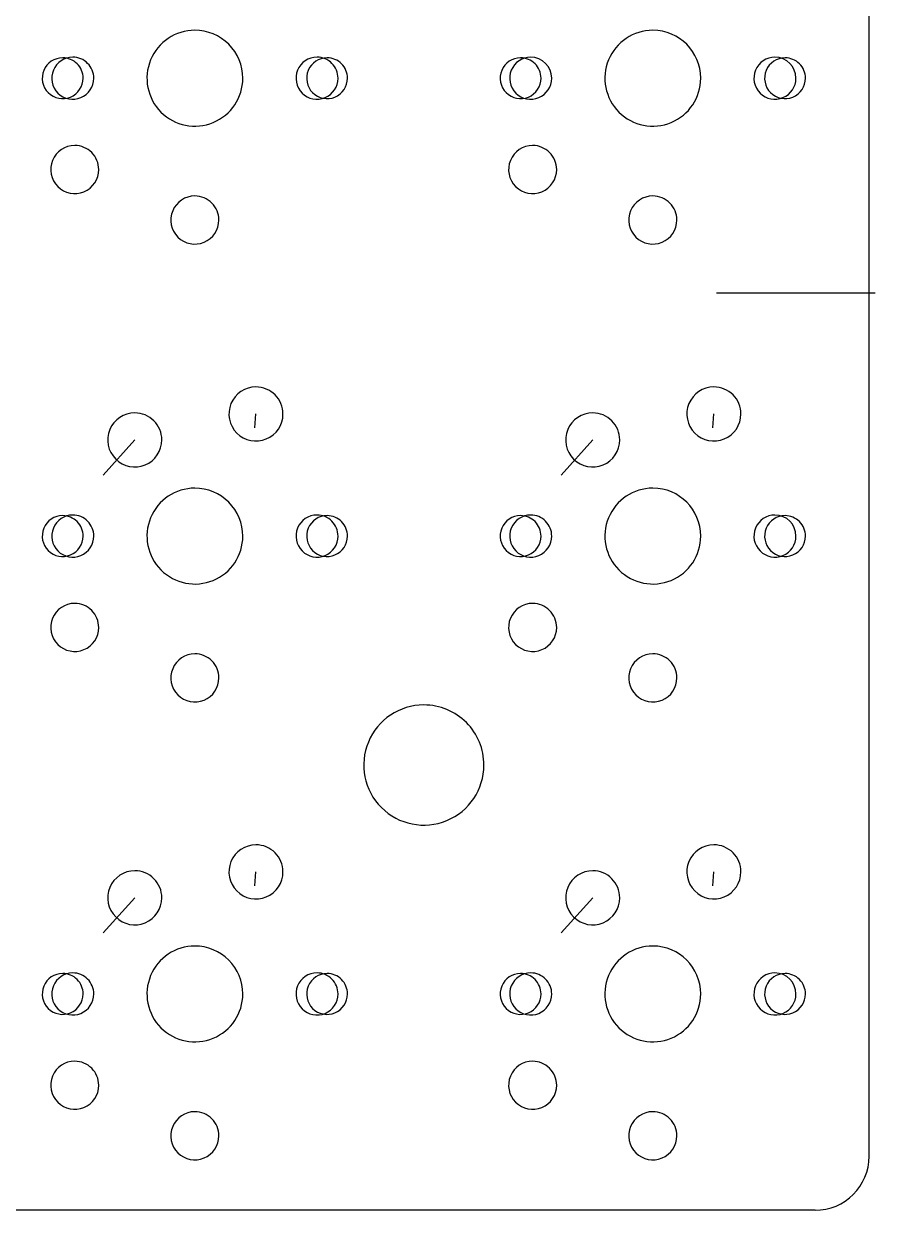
# Model space of a CAD drawing. Extents: x 2 to 288, y -137 to -43.
# Drawn here: x 252.28 to 287.71, y -136.91 to -87.54 of the extents above; entities that cross this region are included whole.
import ezdxf

# ---------------------------------------------------------------- set-up
doc = ezdxf.new("R2010")
doc.units = 0
doc.layers.get('0').update_dxf_attribs({"linetype": 'CONTINUOUS'})

msp = doc.modelspace()

# ---------------------------------------------------------------- linework, layer by layer
at = {"color": 7}
for points in [[(287.452731, -134.658479), (287.452731, -44.958598)], [(281.106109, -98.738308), (287.7061, -98.738308)], [(261.902989, -104.358621), (261.942531, -103.77859)], [(280.952979, -104.358621), (280.992521, -103.77859)], [(255.592997, -106.318619), (256.902985, -104.858613)], [(274.642988, -106.318619), (275.952976, -104.858613)], [(261.902989, -123.408612), (261.942531, -122.828581)], [(280.952979, -123.408612), (280.992521, -122.828581)], [(255.592997, -125.368609), (256.902985, -123.908603)], [(274.642988, -125.368609), (275.952976, -123.908603)], [(285.202734, -136.908476), (239.7134, -136.908476)]]:
    msp.add_lwpolyline(points, dxfattribs=at)
for points in [[(259.402992, -87.814727)], [(259.402992, -87.814727)], [(278.452983, -87.814727)], [(278.452983, -87.814727)], [(253.902999, -88.958626), (253.902999, -88.958626)], [(254.322999, -88.933626)], [(254.322999, -88.933626)], [(264.482985, -88.933626), (264.482985, -88.933626)], [(264.902985, -88.958626)], [(264.902985, -88.958626)], [(272.95299, -88.958626), (272.95299, -88.958626)], [(273.372989, -88.933626)], [(273.372989, -88.933626)], [(283.532976, -88.933626)], [(283.532976, -88.933626)], [(283.952975, -88.958626)], [(283.952975, -88.958626)], [(254.402999, -92.608621)], [(273.452989, -92.608621)], [(259.402992, -94.708618)], [(278.452983, -94.708618)], [(261.942989, -102.653623)], [(280.992979, -102.653623)], [(256.902995, -103.733622)], [(275.952986, -103.733622)], [(259.402992, -106.864718), (259.402992, -106.864718)], [(278.452983, -106.864718)], [(278.452983, -106.864718)], [(253.902999, -108.008616)], [(253.902999, -108.008616)], [(254.322999, -107.983616)], [(254.322999, -107.983616)], [(264.482985, -107.983616)], [(264.482985, -107.983616)], [(264.902985, -108.008616)], [(264.902985, -108.008616)], [(272.95299, -108.008616)], [(272.95299, -108.008616)], [(273.372989, -107.983616)], [(273.372989, -107.983616)], [(283.532976, -107.983616)], [(283.532976, -107.983616)], [(283.952975, -108.008616)], [(283.952975, -108.008616)], [(254.402999, -111.658611)], [(273.452989, -111.658611)], [(259.402992, -113.758609)], [(278.452983, -113.758609)], [(268.927987, -115.883614)], [(261.942989, -121.703614)], [(280.992979, -121.703614)], [(256.902995, -122.783613)], [(275.952986, -122.783613)], [(259.402992, -125.914708)], [(259.402992, -125.914708)], [(278.452983, -125.914708)], [(278.452983, -125.914708)], [(253.902999, -127.058607)], [(253.902999, -127.058607)], [(254.322999, -127.033607)], [(254.322999, -127.033607)], [(264.482985, -127.033607), (264.482985, -127.033607)], [(264.902985, -127.058607)], [(264.902985, -127.058607)], [(272.95299, -127.058607)], [(272.95299, -127.058607)], [(273.372989, -127.033607)], [(273.372989, -127.033607)], [(283.532976, -127.033607)], [(283.532976, -127.033607)], [(283.952975, -127.058607)], [(283.952975, -127.058607)], [(254.402999, -130.708602)], [(273.452989, -130.708602)], [(259.402992, -132.808599)], [(278.452983, -132.808599)]]:
    msp.add_lwpolyline(points, close=True, dxfattribs=at)
for points in [[(259.402992, -87.814727), (258.596536, -87.814727), (257.869488, -88.300525), (257.560871, -89.045593)], [(259.402992, -87.814727), (258.596536, -87.814727), (257.869488, -88.300525), (257.560871, -89.045593)], [(260.81289, -88.398726), (260.438962, -88.024798), (259.931806, -87.814727), (259.402992, -87.814727)], [(260.81289, -88.398726), (260.438962, -88.024798), (259.931806, -87.814727), (259.402992, -87.814727)], [(278.452983, -87.814727), (277.646526, -87.814727), (276.919479, -88.300525), (276.610862, -89.045593)], [(278.452983, -87.814727), (277.646526, -87.814727), (276.919479, -88.300525), (276.610862, -89.045593)], [(280.44688, -89.808625), (280.44688, -88.707425), (279.554182, -87.814727), (278.452983, -87.814727)], [(280.44688, -89.808625), (280.44688, -88.707425), (279.554182, -87.814727), (278.452983, -87.814727)], [(261.396889, -89.808625), (261.396889, -89.27981), (261.186819, -88.772655), (260.81289, -88.398726)], [(261.396889, -89.808625), (261.396889, -89.27981), (261.186819, -88.772655), (260.81289, -88.398726)], [(253.902999, -88.958626), (253.559207, -88.958626), (253.249266, -89.165721), (253.117703, -89.483344)], [(253.902999, -88.958626), (253.559207, -88.958626), (253.249266, -89.165721), (253.117703, -89.483344)], [(254.322999, -88.933626), (253.969095, -88.933626), (253.650038, -89.146812), (253.514605, -89.473777)], [(254.322999, -88.933626), (253.969095, -88.933626), (253.650038, -89.146812), (253.514605, -89.473777)], [(254.504039, -89.207585), (254.344634, -89.048179), (254.128433, -88.958626), (253.902999, -88.958626)], [(254.504039, -89.207585), (254.344634, -89.048179), (254.128433, -88.958626), (253.902999, -88.958626)], [(254.941716, -89.189907), (254.777622, -89.025813), (254.555063, -88.933626), (254.322999, -88.933626)], [(254.941716, -89.189907), (254.777622, -89.025813), (254.555063, -88.933626), (254.322999, -88.933626)], [(254.752998, -89.808625), (254.752998, -89.583191), (254.663445, -89.36699), (254.504039, -89.207585)], [(254.752998, -89.808625), (254.752998, -89.583191), (254.663445, -89.36699), (254.504039, -89.207585)], [(255.197998, -89.808625), (255.197998, -89.57656), (255.10581, -89.354001), (254.941716, -89.189907)], [(255.197998, -89.808625), (255.197998, -89.57656), (255.10581, -89.354001), (254.941716, -89.189907)], [(257.560871, -89.045593), (257.252254, -89.790661), (257.422843, -90.648272), (257.993094, -91.218523)], [(257.560871, -89.045593), (257.252254, -89.790661), (257.422843, -90.648272), (257.993094, -91.218523)], [(264.482985, -88.933626), (264.129081, -88.933626), (263.810025, -89.146812), (263.674592, -89.473777)], [(264.482985, -88.933626), (264.129081, -88.933626), (263.810025, -89.146812), (263.674592, -89.473777)], [(264.902985, -88.958626), (264.559192, -88.958626), (264.249252, -89.165721), (264.117688, -89.483344)], [(264.902985, -88.958626), (264.559192, -88.958626), (264.249252, -89.165721), (264.117688, -89.483344)], [(265.101703, -89.189907), (264.937609, -89.025813), (264.715049, -88.933626), (264.482985, -88.933626)], [(265.101703, -89.189907), (264.937609, -89.025813), (264.715049, -88.933626), (264.482985, -88.933626)], [(265.504025, -89.207585), (265.344619, -89.048179), (265.128418, -88.958626), (264.902985, -88.958626)], [(265.504025, -89.207585), (265.344619, -89.048179), (265.128418, -88.958626), (264.902985, -88.958626)], [(265.357984, -89.808625), (265.357984, -89.57656), (265.265797, -89.354001), (265.101703, -89.189907)], [(265.357984, -89.808625), (265.357984, -89.57656), (265.265797, -89.354001), (265.101703, -89.189907)], [(265.752983, -89.808625), (265.752983, -89.583191), (265.66343, -89.36699), (265.504025, -89.207585)], [(265.752983, -89.808625), (265.752983, -89.583191), (265.66343, -89.36699), (265.504025, -89.207585)], [(272.95299, -88.958626), (272.609197, -88.958626), (272.299257, -89.165721), (272.167693, -89.483344)], [(272.95299, -88.958626), (272.609197, -88.958626), (272.299257, -89.165721), (272.167693, -89.483344)], [(273.372989, -88.933626), (273.019085, -88.933626), (272.700029, -89.146812), (272.564596, -89.473777)], [(273.372989, -88.933626), (273.019085, -88.933626), (272.700029, -89.146812), (272.564596, -89.473777)], [(273.55403, -89.207585), (273.394624, -89.048179), (273.178424, -88.958626), (272.95299, -88.958626)], [(273.55403, -89.207585), (273.394624, -89.048179), (273.178424, -88.958626), (272.95299, -88.958626)], [(274.247988, -89.808625), (274.247988, -89.325376), (273.856238, -88.933626), (273.372989, -88.933626)], [(274.247988, -89.808625), (274.247988, -89.325376), (273.856238, -88.933626), (273.372989, -88.933626)], [(273.802989, -89.808625), (273.802989, -89.583191), (273.713436, -89.36699), (273.55403, -89.207585)], [(273.802989, -89.808625), (273.802989, -89.583191), (273.713436, -89.36699), (273.55403, -89.207585)], [(276.610862, -89.045593), (276.302244, -89.790661), (276.472834, -90.648272), (277.043084, -91.218523)], [(276.610862, -89.045593), (276.302244, -89.790661), (276.472834, -90.648272), (277.043084, -91.218523)], [(283.532976, -88.933626), (283.179072, -88.933626), (282.860015, -89.146812), (282.724582, -89.473777)], [(283.532976, -88.933626), (283.179072, -88.933626), (282.860015, -89.146812), (282.724582, -89.473777)], [(283.952975, -88.958626), (283.609183, -88.958626), (283.299242, -89.165721), (283.167679, -89.483344)], [(283.952975, -88.958626), (283.609183, -88.958626), (283.299242, -89.165721), (283.167679, -89.483344)], [(284.407975, -89.808625), (284.407975, -89.325376), (284.016224, -88.933626), (283.532976, -88.933626)], [(284.407975, -89.808625), (284.407975, -89.325376), (284.016224, -88.933626), (283.532976, -88.933626)], [(284.554015, -89.207585), (284.394609, -89.048179), (284.178409, -88.958626), (283.952975, -88.958626)], [(284.554015, -89.207585), (284.394609, -89.048179), (284.178409, -88.958626), (283.952975, -88.958626)], [(284.802974, -89.808625), (284.802974, -89.583191), (284.713421, -89.36699), (284.554015, -89.207585)], [(284.802974, -89.808625), (284.802974, -89.583191), (284.713421, -89.36699), (284.554015, -89.207585)], [(253.117703, -89.483344), (252.986139, -89.800967), (253.058861, -90.166567), (253.301959, -90.409665)], [(253.117703, -89.483344), (252.986139, -89.800967), (253.058861, -90.166567), (253.301959, -90.409665)], [(253.514605, -89.473777), (253.379172, -89.800742), (253.454033, -90.177094), (253.704281, -90.427342)], [(253.514605, -89.473777), (253.379172, -89.800742), (253.454033, -90.177094), (253.704281, -90.427342)], [(254.22828, -90.593921), (254.545903, -90.462357), (254.752998, -90.152417), (254.752998, -89.808625)], [(254.22828, -90.593921), (254.545903, -90.462357), (254.752998, -90.152417), (254.752998, -89.808625)], [(254.657846, -90.617018), (254.984811, -90.481585), (255.197998, -90.162529), (255.197998, -89.808625)], [(254.657846, -90.617018), (254.984811, -90.481585), (255.197998, -90.162529), (255.197998, -89.808625)], [(260.166023, -91.650746), (260.911092, -91.342128), (261.396889, -90.615081), (261.396889, -89.808625)], [(260.166023, -91.650746), (260.911092, -91.342128), (261.396889, -90.615081), (261.396889, -89.808625)], [(263.674592, -89.473777), (263.539158, -89.800742), (263.61402, -90.177094), (263.864268, -90.427342)], [(263.674592, -89.473777), (263.539158, -89.800742), (263.61402, -90.177094), (263.864268, -90.427342)], [(264.117688, -89.483344), (263.986124, -89.800967), (264.058847, -90.166567), (264.301945, -90.409665)], [(264.117688, -89.483344), (263.986124, -89.800967), (264.058847, -90.166567), (264.301945, -90.409665)], [(264.817833, -90.617018), (265.144797, -90.481585), (265.357984, -90.162529), (265.357984, -89.808625)], [(264.817833, -90.617018), (265.144797, -90.481585), (265.357984, -90.162529), (265.357984, -89.808625)], [(265.228265, -90.593921), (265.545888, -90.462357), (265.752983, -90.152417), (265.752983, -89.808625)], [(265.228265, -90.593921), (265.545888, -90.462357), (265.752983, -90.152417), (265.752983, -89.808625)], [(272.167693, -89.483344), (272.03613, -89.800967), (272.108852, -90.166567), (272.35195, -90.409665)], [(272.167693, -89.483344), (272.03613, -89.800967), (272.108852, -90.166567), (272.35195, -90.409665)], [(272.564596, -89.473777), (272.429163, -89.800742), (272.504024, -90.177094), (272.754272, -90.427342)], [(272.564596, -89.473777), (272.429163, -89.800742), (272.504024, -90.177094), (272.754272, -90.427342)], [(273.27827, -90.593921), (273.595893, -90.462357), (273.802989, -90.152417), (273.802989, -89.808625)], [(273.27827, -90.593921), (273.595893, -90.462357), (273.802989, -90.152417), (273.802989, -89.808625)], [(273.707837, -90.617018), (274.034801, -90.481585), (274.247988, -90.162529), (274.247988, -89.808625)], [(273.707837, -90.617018), (274.034801, -90.481585), (274.247988, -90.162529), (274.247988, -89.808625)], [(279.216014, -91.650746), (279.961082, -91.342128), (280.44688, -90.615081), (280.44688, -89.808625)], [(279.216014, -91.650746), (279.961082, -91.342128), (280.44688, -90.615081), (280.44688, -89.808625)], [(282.724582, -89.473777), (282.589149, -89.800742), (282.66401, -90.177094), (282.914258, -90.427342)], [(282.724582, -89.473777), (282.589149, -89.800742), (282.66401, -90.177094), (282.914258, -90.427342)], [(283.167679, -89.483344), (283.036115, -89.800967), (283.108837, -90.166567), (283.351935, -90.409665)], [(283.167679, -89.483344), (283.036115, -89.800967), (283.108837, -90.166567), (283.351935, -90.409665)], [(283.867823, -90.617018), (284.194788, -90.481585), (284.407975, -90.162529), (284.407975, -89.808625)], [(283.867823, -90.617018), (284.194788, -90.481585), (284.407975, -90.162529), (284.407975, -89.808625)], [(284.278256, -90.593921), (284.595878, -90.462357), (284.802974, -90.152417), (284.802974, -89.808625)], [(284.278256, -90.593921), (284.595878, -90.462357), (284.802974, -90.152417), (284.802974, -89.808625)], [(253.301959, -90.409665), (253.545057, -90.652763), (253.910657, -90.725485), (254.22828, -90.593921)], [(253.301959, -90.409665), (253.545057, -90.652763), (253.910657, -90.725485), (254.22828, -90.593921)], [(253.704281, -90.427342), (253.954529, -90.67759), (254.330882, -90.752451), (254.657846, -90.617018)], [(253.704281, -90.427342), (253.954529, -90.67759), (254.330882, -90.752451), (254.657846, -90.617018)], [(263.864268, -90.427342), (264.114515, -90.67759), (264.490868, -90.752451), (264.817833, -90.617018)], [(263.864268, -90.427342), (264.114515, -90.67759), (264.490868, -90.752451), (264.817833, -90.617018)], [(264.301945, -90.409665), (264.545043, -90.652763), (264.910642, -90.725485), (265.228265, -90.593921)], [(264.301945, -90.409665), (264.545043, -90.652763), (264.910642, -90.725485), (265.228265, -90.593921)], [(272.35195, -90.409665), (272.595048, -90.652763), (272.960648, -90.725485), (273.27827, -90.593921)], [(272.35195, -90.409665), (272.595048, -90.652763), (272.960648, -90.725485), (273.27827, -90.593921)], [(272.754272, -90.427342), (273.00452, -90.67759), (273.380872, -90.752451), (273.707837, -90.617018)], [(272.754272, -90.427342), (273.00452, -90.67759), (273.380872, -90.752451), (273.707837, -90.617018)], [(282.914258, -90.427342), (283.164506, -90.67759), (283.540859, -90.752451), (283.867823, -90.617018)], [(282.914258, -90.427342), (283.164506, -90.67759), (283.540859, -90.752451), (283.867823, -90.617018)], [(283.351935, -90.409665), (283.595033, -90.652763), (283.960633, -90.725485), (284.278256, -90.593921)], [(283.351935, -90.409665), (283.595033, -90.652763), (283.960633, -90.725485), (284.278256, -90.593921)], [(257.993094, -91.218523), (258.563344, -91.788774), (259.420955, -91.959363), (260.166023, -91.650746)], [(257.993094, -91.218523), (258.563344, -91.788774), (259.420955, -91.959363), (260.166023, -91.650746)], [(277.043084, -91.218523), (277.613335, -91.788774), (278.470946, -91.959363), (279.216014, -91.650746)], [(277.043084, -91.218523), (277.613335, -91.788774), (278.470946, -91.959363), (279.216014, -91.650746)], [(254.402999, -92.608621), (253.998537, -92.608621), (253.633901, -92.852263), (253.47912, -93.225937)], [(255.110104, -92.901514), (254.922568, -92.713978), (254.668215, -92.608621), (254.402999, -92.608621)], [(273.452989, -92.608621), (273.048527, -92.608621), (272.683892, -92.852263), (272.529111, -93.225937)], [(274.160095, -92.901514), (273.972559, -92.713978), (273.718205, -92.608621), (273.452989, -92.608621)], [(253.47912, -93.225937), (253.32434, -93.59961), (253.409895, -94.029728), (253.695893, -94.315725)], [(255.402997, -93.60862), (255.402997, -93.343403), (255.297641, -93.08905), (255.110104, -92.901514)], [(272.529111, -93.225937), (272.37433, -93.59961), (272.459886, -94.029728), (272.745883, -94.315725)], [(274.452988, -93.60862), (274.452988, -93.343403), (274.347631, -93.08905), (274.160095, -92.901514)], [(254.785682, -94.532498), (255.159355, -94.377717), (255.402997, -94.013081), (255.402997, -93.60862)], [(273.835672, -94.532498), (274.209346, -94.377717), (274.452988, -94.013081), (274.452988, -93.60862)], [(253.695893, -94.315725), (253.98189, -94.601723), (254.412008, -94.687279), (254.785682, -94.532498)], [(259.402992, -94.708618), (258.99853, -94.708618), (258.633894, -94.95226), (258.479114, -95.325934)], [(260.110098, -95.001511), (259.922562, -94.813975), (259.668208, -94.708618), (259.402992, -94.708618)], [(272.745883, -94.315725), (273.031881, -94.601723), (273.461998, -94.687279), (273.835672, -94.532498)], [(278.452983, -94.708618), (278.048521, -94.708618), (277.683885, -94.95226), (277.529104, -95.325934)], [(279.160088, -95.001511), (278.972552, -94.813975), (278.718199, -94.708618), (278.452983, -94.708618)], [(260.402991, -95.708617), (260.402991, -95.443401), (260.297634, -95.189047), (260.110098, -95.001511)], [(279.452981, -95.708617), (279.452981, -95.443401), (279.347624, -95.189047), (279.160088, -95.001511)], [(258.479114, -95.325934), (258.324333, -95.699608), (258.409888, -96.129725), (258.695886, -96.415723)], [(259.785675, -96.632495), (260.159349, -96.477714), (260.402991, -96.113078), (260.402991, -95.708617)], [(277.529104, -95.325934), (277.374323, -95.699608), (277.459879, -96.129725), (277.745877, -96.415723)], [(278.835665, -96.632495), (279.209339, -96.477714), (279.452981, -96.113078), (279.452981, -95.708617)], [(258.695886, -96.415723), (258.981884, -96.70172), (259.412001, -96.787276), (259.785675, -96.632495)], [(277.745877, -96.415723), (278.031874, -96.70172), (278.461992, -96.787276), (278.835665, -96.632495)], [(261.942989, -102.653623), (261.487969, -102.653623), (261.077754, -102.927721), (260.903625, -103.348104)], [(262.738483, -102.983128), (262.527504, -102.77215), (262.241357, -102.653623), (261.942989, -102.653623)], [(280.992979, -102.653623), (280.53796, -102.653623), (280.127744, -102.927721), (279.953616, -103.348104)], [(281.788473, -102.983128), (281.577495, -102.77215), (281.291347, -102.653623), (280.992979, -102.653623)], [(263.067987, -103.778622), (263.067987, -103.480254), (262.949461, -103.194106), (262.738483, -102.983128)], [(282.117978, -103.778622), (282.117978, -103.480254), (281.999451, -103.194106), (281.788473, -102.983128)], [(260.903625, -103.348104), (260.729497, -103.768487), (260.825747, -104.252369), (261.147494, -104.574116)], [(279.953616, -103.348104), (279.779488, -103.768487), (279.875738, -104.252369), (280.197485, -104.574116)], [(256.902995, -103.733622), (256.447976, -103.733622), (256.037761, -104.007719), (255.863632, -104.428102)], [(257.698489, -104.063126), (257.487511, -103.852148), (257.201363, -103.733622), (256.902995, -103.733622)], [(258.027994, -104.858621), (258.027994, -104.560252), (257.909467, -104.274105), (257.698489, -104.063126)], [(262.373507, -104.817985), (262.79389, -104.643857), (263.067987, -104.233641), (263.067987, -103.778622)], [(275.952986, -103.733622), (275.497966, -103.733622), (275.087751, -104.007719), (274.913623, -104.428102)], [(276.74848, -104.063126), (276.537502, -103.852148), (276.251354, -103.733622), (275.952986, -103.733622)], [(277.077984, -104.858621), (277.077984, -104.560252), (276.959458, -104.274105), (276.74848, -104.063126)], [(281.423497, -104.817985), (281.843881, -104.643857), (282.117978, -104.233641), (282.117978, -103.778622)], [(255.863632, -104.428102), (255.689504, -104.848485), (255.785754, -105.332367), (256.107501, -105.654115)], [(261.147494, -104.574116), (261.469242, -104.895863), (261.953124, -104.992113), (262.373507, -104.817985)], [(274.913623, -104.428102), (274.739494, -104.848485), (274.835744, -105.332367), (275.157492, -105.654115)], [(280.197485, -104.574116), (280.519232, -104.895863), (281.003114, -104.992113), (281.423497, -104.817985)], [(257.333514, -105.897984), (257.753897, -105.723855), (258.027994, -105.31364), (258.027994, -104.858621)], [(276.383504, -105.897984), (276.803887, -105.723855), (277.077984, -105.31364), (277.077984, -104.858621)], [(256.107501, -105.654115), (256.429249, -105.975862), (256.91313, -106.072112), (257.333514, -105.897984)], [(275.157492, -105.654115), (275.479239, -105.975862), (275.963121, -106.072112), (276.383504, -105.897984)], [(259.402992, -106.864718), (258.596536, -106.864718), (257.869488, -107.350515), (257.560871, -108.095584)], [(259.402992, -106.864718), (258.596536, -106.864718), (257.869488, -107.350515), (257.560871, -108.095584)], [(260.81289, -107.448717), (260.438962, -107.074789), (259.931806, -106.864718), (259.402992, -106.864718)], [(260.81289, -107.448717), (260.438962, -107.074789), (259.931806, -106.864718), (259.402992, -106.864718)], [(278.452983, -106.864718), (277.646526, -106.864718), (276.919479, -107.350515), (276.610862, -108.095584)], [(278.452983, -106.864718), (277.646526, -106.864718), (276.919479, -107.350515), (276.610862, -108.095584)], [(280.44688, -108.858615), (280.44688, -107.757416), (279.554182, -106.864718), (278.452983, -106.864718)], [(280.44688, -108.858615), (280.44688, -107.757416), (279.554182, -106.864718), (278.452983, -106.864718)], [(261.396889, -108.858615), (261.396889, -108.329801), (261.186819, -107.822645), (260.81289, -107.448717)], [(261.396889, -108.858615), (261.396889, -108.329801), (261.186819, -107.822645), (260.81289, -107.448717)], [(253.902999, -108.008616), (253.559207, -108.008616), (253.249266, -108.215712), (253.117703, -108.533335)], [(253.902999, -108.008616), (253.559207, -108.008616), (253.249266, -108.215712), (253.117703, -108.533335)], [(254.322999, -107.983616), (253.969095, -107.983616), (253.650038, -108.196803), (253.514605, -108.523768)], [(254.322999, -107.983616), (253.969095, -107.983616), (253.650038, -108.196803), (253.514605, -108.523768)], [(254.504039, -108.257575), (254.344634, -108.09817), (254.128433, -108.008616), (253.902999, -108.008616)], [(254.504039, -108.257575), (254.344634, -108.09817), (254.128433, -108.008616), (253.902999, -108.008616)], [(254.941716, -108.239898), (254.777622, -108.075803), (254.555063, -107.983616), (254.322999, -107.983616)], [(254.941716, -108.239898), (254.777622, -108.075803), (254.555063, -107.983616), (254.322999, -107.983616)], [(257.560871, -108.095584), (257.252254, -108.840652), (257.422843, -109.698263), (257.993094, -110.268514)], [(257.560871, -108.095584), (257.252254, -108.840652), (257.422843, -109.698263), (257.993094, -110.268514)], [(264.482985, -107.983616), (264.129081, -107.983616), (263.810025, -108.196803), (263.674592, -108.523768)], [(264.482985, -107.983616), (264.129081, -107.983616), (263.810025, -108.196803), (263.674592, -108.523768)], [(264.902985, -108.008616), (264.559192, -108.008616), (264.249252, -108.215712), (264.117688, -108.533335)], [(264.902985, -108.008616), (264.559192, -108.008616), (264.249252, -108.215712), (264.117688, -108.533335)], [(265.101703, -108.239898), (264.937609, -108.075803), (264.715049, -107.983616), (264.482985, -107.983616)], [(265.101703, -108.239898), (264.937609, -108.075803), (264.715049, -107.983616), (264.482985, -107.983616)], [(265.504025, -108.257575), (265.344619, -108.09817), (265.128418, -108.008616), (264.902985, -108.008616)], [(265.504025, -108.257575), (265.344619, -108.09817), (265.128418, -108.008616), (264.902985, -108.008616)], [(272.95299, -108.008616), (272.609197, -108.008616), (272.299257, -108.215712), (272.167693, -108.533335)], [(272.95299, -108.008616), (272.609197, -108.008616), (272.299257, -108.215712), (272.167693, -108.533335)], [(273.372989, -107.983616), (273.019085, -107.983616), (272.700029, -108.196803), (272.564596, -108.523768)], [(273.372989, -107.983616), (273.019085, -107.983616), (272.700029, -108.196803), (272.564596, -108.523768)], [(273.55403, -108.257575), (273.394624, -108.09817), (273.178424, -108.008616), (272.95299, -108.008616)], [(273.55403, -108.257575), (273.394624, -108.09817), (273.178424, -108.008616), (272.95299, -108.008616)], [(273.991707, -108.239898), (273.827613, -108.075803), (273.605053, -107.983616), (273.372989, -107.983616)], [(273.991707, -108.239898), (273.827613, -108.075803), (273.605053, -107.983616), (273.372989, -107.983616)], [(276.610862, -108.095584), (276.302244, -108.840652), (276.472834, -109.698263), (277.043084, -110.268514)], [(276.610862, -108.095584), (276.302244, -108.840652), (276.472834, -109.698263), (277.043084, -110.268514)], [(283.532976, -107.983616), (283.179072, -107.983616), (282.860015, -108.196803), (282.724582, -108.523768)], [(283.532976, -107.983616), (283.179072, -107.983616), (282.860015, -108.196803), (282.724582, -108.523768)], [(283.952975, -108.008616), (283.609183, -108.008616), (283.299242, -108.215712), (283.167679, -108.533335)], [(283.952975, -108.008616), (283.609183, -108.008616), (283.299242, -108.215712), (283.167679, -108.533335)], [(284.407975, -108.858615), (284.407975, -108.375367), (284.016224, -107.983616), (283.532976, -107.983616)], [(284.407975, -108.858615), (284.407975, -108.375367), (284.016224, -107.983616), (283.532976, -107.983616)], [(284.554015, -108.257575), (284.394609, -108.09817), (284.178409, -108.008616), (283.952975, -108.008616)], [(284.554015, -108.257575), (284.394609, -108.09817), (284.178409, -108.008616), (283.952975, -108.008616)], [(253.117703, -108.533335), (252.986139, -108.850958), (253.058861, -109.216557), (253.301959, -109.459655)], [(253.117703, -108.533335), (252.986139, -108.850958), (253.058861, -109.216557), (253.301959, -109.459655)], [(253.514605, -108.523768), (253.379172, -108.850732), (253.454033, -109.227085), (253.704281, -109.477333)], [(253.514605, -108.523768), (253.379172, -108.850732), (253.454033, -109.227085), (253.704281, -109.477333)], [(254.752998, -108.858615), (254.752998, -108.633181), (254.663445, -108.416981), (254.504039, -108.257575)], [(254.752998, -108.858615), (254.752998, -108.633181), (254.663445, -108.416981), (254.504039, -108.257575)], [(255.197998, -108.858615), (255.197998, -108.626551), (255.10581, -108.403992), (254.941716, -108.239898)], [(255.197998, -108.858615), (255.197998, -108.626551), (255.10581, -108.403992), (254.941716, -108.239898)], [(263.674592, -108.523768), (263.539158, -108.850732), (263.61402, -109.227085), (263.864268, -109.477333)], [(263.674592, -108.523768), (263.539158, -108.850732), (263.61402, -109.227085), (263.864268, -109.477333)], [(264.117688, -108.533335), (263.986124, -108.850958), (264.058847, -109.216557), (264.301945, -109.459655)], [(264.117688, -108.533335), (263.986124, -108.850958), (264.058847, -109.216557), (264.301945, -109.459655)], [(265.357984, -108.858615), (265.357984, -108.626551), (265.265797, -108.403992), (265.101703, -108.239898)], [(265.357984, -108.858615), (265.357984, -108.626551), (265.265797, -108.403992), (265.101703, -108.239898)], [(265.752983, -108.858615), (265.752983, -108.633181), (265.66343, -108.416981), (265.504025, -108.257575)], [(265.752983, -108.858615), (265.752983, -108.633181), (265.66343, -108.416981), (265.504025, -108.257575)], [(272.167693, -108.533335), (272.03613, -108.850958), (272.108852, -109.216557), (272.35195, -109.459655)], [(272.167693, -108.533335), (272.03613, -108.850958), (272.108852, -109.216557), (272.35195, -109.459655)], [(272.564596, -108.523768), (272.429163, -108.850732), (272.504024, -109.227085), (272.754272, -109.477333)], [(272.564596, -108.523768), (272.429163, -108.850732), (272.504024, -109.227085), (272.754272, -109.477333)], [(273.802989, -108.858615), (273.802989, -108.633181), (273.713436, -108.416981), (273.55403, -108.257575)], [(273.802989, -108.858615), (273.802989, -108.633181), (273.713436, -108.416981), (273.55403, -108.257575)], [(274.247988, -108.858615), (274.247988, -108.626551), (274.155801, -108.403992), (273.991707, -108.239898)], [(274.247988, -108.858615), (274.247988, -108.626551), (274.155801, -108.403992), (273.991707, -108.239898)], [(282.724582, -108.523768), (282.589149, -108.850732), (282.66401, -109.227085), (282.914258, -109.477333)], [(282.724582, -108.523768), (282.589149, -108.850732), (282.66401, -109.227085), (282.914258, -109.477333)], [(283.167679, -108.533335), (283.036115, -108.850958), (283.108837, -109.216557), (283.351935, -109.459655)], [(283.167679, -108.533335), (283.036115, -108.850958), (283.108837, -109.216557), (283.351935, -109.459655)], [(284.802974, -108.858615), (284.802974, -108.633181), (284.713421, -108.416981), (284.554015, -108.257575)], [(284.802974, -108.858615), (284.802974, -108.633181), (284.713421, -108.416981), (284.554015, -108.257575)], [(254.22828, -109.643912), (254.545903, -109.512348), (254.752998, -109.202408), (254.752998, -108.858615)], [(254.22828, -109.643912), (254.545903, -109.512348), (254.752998, -109.202408), (254.752998, -108.858615)], [(254.657846, -109.667009), (254.984811, -109.531575), (255.197998, -109.212519), (255.197998, -108.858615)], [(254.657846, -109.667009), (254.984811, -109.531575), (255.197998, -109.212519), (255.197998, -108.858615)], [(260.166023, -110.700736), (260.911092, -110.392119), (261.396889, -109.665071), (261.396889, -108.858615)], [(260.166023, -110.700736), (260.911092, -110.392119), (261.396889, -109.665071), (261.396889, -108.858615)], [(264.817833, -109.667009), (265.144797, -109.531575), (265.357984, -109.212519), (265.357984, -108.858615)], [(264.817833, -109.667009), (265.144797, -109.531575), (265.357984, -109.212519), (265.357984, -108.858615)], [(265.228265, -109.643912), (265.545888, -109.512348), (265.752983, -109.202408), (265.752983, -108.858615)], [(265.228265, -109.643912), (265.545888, -109.512348), (265.752983, -109.202408), (265.752983, -108.858615)], [(273.27827, -109.643912), (273.595893, -109.512348), (273.802989, -109.202408), (273.802989, -108.858615)], [(273.27827, -109.643912), (273.595893, -109.512348), (273.802989, -109.202408), (273.802989, -108.858615)], [(273.707837, -109.667009), (274.034801, -109.531575), (274.247988, -109.212519), (274.247988, -108.858615)], [(273.707837, -109.667009), (274.034801, -109.531575), (274.247988, -109.212519), (274.247988, -108.858615)], [(279.216014, -110.700736), (279.961082, -110.392119), (280.44688, -109.665071), (280.44688, -108.858615)], [(279.216014, -110.700736), (279.961082, -110.392119), (280.44688, -109.665071), (280.44688, -108.858615)], [(283.867823, -109.667009), (284.194788, -109.531575), (284.407975, -109.212519), (284.407975, -108.858615)], [(283.867823, -109.667009), (284.194788, -109.531575), (284.407975, -109.212519), (284.407975, -108.858615)], [(284.278256, -109.643912), (284.595878, -109.512348), (284.802974, -109.202408), (284.802974, -108.858615)], [(284.278256, -109.643912), (284.595878, -109.512348), (284.802974, -109.202408), (284.802974, -108.858615)], [(253.301959, -109.459655), (253.545057, -109.702753), (253.910657, -109.775475), (254.22828, -109.643912)], [(253.301959, -109.459655), (253.545057, -109.702753), (253.910657, -109.775475), (254.22828, -109.643912)], [(253.704281, -109.477333), (253.954529, -109.727581), (254.330882, -109.802442), (254.657846, -109.667009)], [(253.704281, -109.477333), (253.954529, -109.727581), (254.330882, -109.802442), (254.657846, -109.667009)], [(263.864268, -109.477333), (264.114515, -109.727581), (264.490868, -109.802442), (264.817833, -109.667009)], [(263.864268, -109.477333), (264.114515, -109.727581), (264.490868, -109.802442), (264.817833, -109.667009)], [(264.301945, -109.459655), (264.545043, -109.702753), (264.910642, -109.775475), (265.228265, -109.643912)], [(264.301945, -109.459655), (264.545043, -109.702753), (264.910642, -109.775475), (265.228265, -109.643912)], [(272.35195, -109.459655), (272.595048, -109.702753), (272.960648, -109.775475), (273.27827, -109.643912)], [(272.35195, -109.459655), (272.595048, -109.702753), (272.960648, -109.775475), (273.27827, -109.643912)], [(272.754272, -109.477333), (273.00452, -109.727581), (273.380872, -109.802442), (273.707837, -109.667009)], [(272.754272, -109.477333), (273.00452, -109.727581), (273.380872, -109.802442), (273.707837, -109.667009)], [(282.914258, -109.477333), (283.164506, -109.727581), (283.540859, -109.802442), (283.867823, -109.667009)], [(282.914258, -109.477333), (283.164506, -109.727581), (283.540859, -109.802442), (283.867823, -109.667009)], [(283.351935, -109.459655), (283.595033, -109.702753), (283.960633, -109.775475), (284.278256, -109.643912)], [(283.351935, -109.459655), (283.595033, -109.702753), (283.960633, -109.775475), (284.278256, -109.643912)], [(257.993094, -110.268514), (258.563344, -110.838764), (259.420955, -111.009354), (260.166023, -110.700736)], [(257.993094, -110.268514), (258.563344, -110.838764), (259.420955, -111.009354), (260.166023, -110.700736)], [(277.043084, -110.268514), (277.613335, -110.838764), (278.470946, -111.009354), (279.216014, -110.700736)], [(277.043084, -110.268514), (277.613335, -110.838764), (278.470946, -111.009354), (279.216014, -110.700736)], [(254.402999, -111.658611), (253.998537, -111.658611), (253.633901, -111.902253), (253.47912, -112.275927)], [(255.110104, -111.951504), (254.922568, -111.763968), (254.668215, -111.658611), (254.402999, -111.658611)], [(255.402997, -112.65861), (255.402997, -112.393394), (255.297641, -112.13904), (255.110104, -111.951504)], [(273.452989, -111.658611), (273.048527, -111.658611), (272.683892, -111.902253), (272.529111, -112.275927)], [(274.160095, -111.951504), (273.972559, -111.763968), (273.718205, -111.658611), (273.452989, -111.658611)], [(274.452988, -112.65861), (274.452988, -112.393394), (274.347631, -112.13904), (274.160095, -111.951504)], [(253.47912, -112.275927), (253.32434, -112.649601), (253.409895, -113.079718), (253.695893, -113.365716)], [(272.529111, -112.275927), (272.37433, -112.649601), (272.459886, -113.079718), (272.745883, -113.365716)], [(254.785682, -113.582488), (255.159355, -113.427708), (255.402997, -113.063072), (255.402997, -112.65861)], [(273.835672, -113.582488), (274.209346, -113.427708), (274.452988, -113.063072), (274.452988, -112.65861)], [(253.695893, -113.365716), (253.98189, -113.651714), (254.412008, -113.737269), (254.785682, -113.582488)], [(272.745883, -113.365716), (273.031881, -113.651714), (273.461998, -113.737269), (273.835672, -113.582488)], [(259.402992, -113.758609), (258.99853, -113.758609), (258.633894, -114.00225), (258.479114, -114.375924)], [(260.110098, -114.051501), (259.922562, -113.863965), (259.668208, -113.758609), (259.402992, -113.758609)], [(278.452983, -113.758609), (278.048521, -113.758609), (277.683885, -114.00225), (277.529104, -114.375924)], [(279.160088, -114.051501), (278.972552, -113.863965), (278.718199, -113.758609), (278.452983, -113.758609)], [(258.479114, -114.375924), (258.324333, -114.749598), (258.409888, -115.179716), (258.695886, -115.465713)], [(260.402991, -114.758607), (260.402991, -114.493391), (260.297634, -114.239038), (260.110098, -114.051501)], [(277.529104, -114.375924), (277.374323, -114.749598), (277.459879, -115.179716), (277.745877, -115.465713)], [(279.452981, -114.758607), (279.452981, -114.493391), (279.347624, -114.239038), (279.160088, -114.051501)], [(259.785675, -115.682486), (260.159349, -115.527705), (260.402991, -115.163069), (260.402991, -114.758607)], [(278.835665, -115.682486), (279.209339, -115.527705), (279.452981, -115.163069), (279.452981, -114.758607)], [(258.695886, -115.465713), (258.981884, -115.751711), (259.412001, -115.837266), (259.785675, -115.682486)], [(277.745877, -115.465713), (278.031874, -115.751711), (278.461992, -115.837266), (278.835665, -115.682486)], [(268.927987, -115.883614), (267.916833, -115.883614), (267.005243, -116.492718), (266.618291, -117.426903)], [(270.695752, -116.615846), (270.226911, -116.147006), (269.591028, -115.883614), (268.927987, -115.883614)], [(271.427984, -118.38361), (271.427984, -117.72057), (271.164592, -117.084686), (270.695752, -116.615846)], [(266.618291, -117.426903), (266.231339, -118.361088), (266.445229, -119.436381), (267.160223, -120.151375)], [(269.884695, -120.693306), (270.818879, -120.306354), (271.427984, -119.394765), (271.427984, -118.38361)], [(267.160223, -120.151375), (267.875217, -120.866369), (268.95051, -121.080258), (269.884695, -120.693306)], [(261.942989, -121.703614), (261.487969, -121.703614), (261.077754, -121.977711), (260.903625, -122.398094)], [(262.738483, -122.033118), (262.527504, -121.82214), (262.241357, -121.703614), (261.942989, -121.703614)], [(280.992979, -121.703614), (280.53796, -121.703614), (280.127744, -121.977711), (279.953616, -122.398094)], [(281.788473, -122.033118), (281.577495, -121.82214), (281.291347, -121.703614), (280.992979, -121.703614)], [(260.903625, -122.398094), (260.729497, -122.818477), (260.825747, -123.302359), (261.147494, -123.624107)], [(263.067987, -122.828613), (263.067987, -122.530244), (262.949461, -122.244097), (262.738483, -122.033118)], [(279.953616, -122.398094), (279.779488, -122.818477), (279.875738, -123.302359), (280.197485, -123.624107)], [(282.117978, -122.828613), (282.117978, -122.530244), (281.999451, -122.244097), (281.788473, -122.033118)], [(256.902995, -122.783613), (256.447976, -122.783613), (256.037761, -123.05771), (255.863632, -123.478093)], [(257.698489, -123.113117), (257.487511, -122.902139), (257.201363, -122.783613), (256.902995, -122.783613)], [(262.373507, -123.867976), (262.79389, -123.693847), (263.067987, -123.283632), (263.067987, -122.828613)], [(275.952986, -122.783613), (275.497966, -122.783613), (275.087751, -123.05771), (274.913623, -123.478093)], [(276.74848, -123.113117), (276.537502, -122.902139), (276.251354, -122.783613), (275.952986, -122.783613)], [(281.423497, -123.867976), (281.843881, -123.693847), (282.117978, -123.283632), (282.117978, -122.828613)], [(258.027994, -123.908611), (258.027994, -123.610243), (257.909467, -123.324095), (257.698489, -123.113117)], [(277.077984, -123.908611), (277.077984, -123.610243), (276.959458, -123.324095), (276.74848, -123.113117)], [(255.863632, -123.478093), (255.689504, -123.898476), (255.785754, -124.382358), (256.107501, -124.704105)], [(257.333514, -124.947974), (257.753897, -124.773846), (258.027994, -124.363631), (258.027994, -123.908611)], [(261.147494, -123.624107), (261.469242, -123.945854), (261.953124, -124.042104), (262.373507, -123.867976)], [(274.913623, -123.478093), (274.739494, -123.898476), (274.835744, -124.382358), (275.157492, -124.704105)], [(276.383504, -124.947974), (276.803887, -124.773846), (277.077984, -124.363631), (277.077984, -123.908611)], [(280.197485, -123.624107), (280.519232, -123.945854), (281.003114, -124.042104), (281.423497, -123.867976)], [(256.107501, -124.704105), (256.429249, -125.025852), (256.91313, -125.122103), (257.333514, -124.947974)], [(275.157492, -124.704105), (275.479239, -125.025852), (275.963121, -125.122103), (276.383504, -124.947974)], [(259.402992, -125.914708), (258.596536, -125.914708), (257.869488, -126.400506), (257.560871, -127.145574)], [(259.402992, -125.914708), (258.596536, -125.914708), (257.869488, -126.400506), (257.560871, -127.145574)], [(260.81289, -126.498707), (260.438962, -126.124779), (259.931806, -125.914708), (259.402992, -125.914708)], [(260.81289, -126.498707), (260.438962, -126.124779), (259.931806, -125.914708), (259.402992, -125.914708)], [(278.452983, -125.914708), (277.646526, -125.914708), (276.919479, -126.400506), (276.610862, -127.145574)], [(278.452983, -125.914708), (277.646526, -125.914708), (276.919479, -126.400506), (276.610862, -127.145574)], [(280.44688, -127.908606), (280.44688, -126.807407), (279.554182, -125.914708), (278.452983, -125.914708)], [(280.44688, -127.908606), (280.44688, -126.807407), (279.554182, -125.914708), (278.452983, -125.914708)], [(261.396889, -127.908606), (261.396889, -127.379791), (261.186819, -126.872636), (260.81289, -126.498707)], [(261.396889, -127.908606), (261.396889, -127.379791), (261.186819, -126.872636), (260.81289, -126.498707)], [(253.902999, -127.058607), (253.559207, -127.058607), (253.249266, -127.265702), (253.117703, -127.583325)], [(253.902999, -127.058607), (253.559207, -127.058607), (253.249266, -127.265702), (253.117703, -127.583325)], [(254.322999, -127.033607), (253.969095, -127.033607), (253.650038, -127.246794), (253.514605, -127.573758)], [(254.322999, -127.033607), (253.969095, -127.033607), (253.650038, -127.246794), (253.514605, -127.573758)], [(254.504039, -127.307566), (254.344634, -127.14816), (254.128433, -127.058607), (253.902999, -127.058607)], [(254.504039, -127.307566), (254.344634, -127.14816), (254.128433, -127.058607), (253.902999, -127.058607)], [(254.941716, -127.289888), (254.777622, -127.125794), (254.555063, -127.033607), (254.322999, -127.033607)], [(254.941716, -127.289888), (254.777622, -127.125794), (254.555063, -127.033607), (254.322999, -127.033607)], [(254.752998, -127.908606), (254.752998, -127.683172), (254.663445, -127.466972), (254.504039, -127.307566)], [(254.752998, -127.908606), (254.752998, -127.683172), (254.663445, -127.466972), (254.504039, -127.307566)], [(255.197998, -127.908606), (255.197998, -127.676542), (255.10581, -127.453982), (254.941716, -127.289888)], [(255.197998, -127.908606), (255.197998, -127.676542), (255.10581, -127.453982), (254.941716, -127.289888)], [(257.560871, -127.145574), (257.252254, -127.890643), (257.422843, -128.748253), (257.993094, -129.318504)], [(257.560871, -127.145574), (257.252254, -127.890643), (257.422843, -128.748253), (257.993094, -129.318504)], [(264.482985, -127.033607), (264.129081, -127.033607), (263.810025, -127.246794), (263.674592, -127.573758)], [(264.482985, -127.033607), (264.129081, -127.033607), (263.810025, -127.246794), (263.674592, -127.573758)], [(264.902985, -127.058607), (264.559192, -127.058607), (264.249252, -127.265702), (264.117688, -127.583325)], [(264.902985, -127.058607), (264.559192, -127.058607), (264.249252, -127.265702), (264.117688, -127.583325)], [(265.101703, -127.289888), (264.937609, -127.125794), (264.715049, -127.033607), (264.482985, -127.033607)], [(265.101703, -127.289888), (264.937609, -127.125794), (264.715049, -127.033607), (264.482985, -127.033607)], [(265.504025, -127.307566), (265.344619, -127.14816), (265.128418, -127.058607), (264.902985, -127.058607)], [(265.504025, -127.307566), (265.344619, -127.14816), (265.128418, -127.058607), (264.902985, -127.058607)], [(265.357984, -127.908606), (265.357984, -127.676542), (265.265797, -127.453982), (265.101703, -127.289888)], [(265.357984, -127.908606), (265.357984, -127.676542), (265.265797, -127.453982), (265.101703, -127.289888)], [(265.752983, -127.908606), (265.752983, -127.683172), (265.66343, -127.466972), (265.504025, -127.307566)], [(265.752983, -127.908606), (265.752983, -127.683172), (265.66343, -127.466972), (265.504025, -127.307566)], [(272.95299, -127.058607), (272.609197, -127.058607), (272.299257, -127.265702), (272.167693, -127.583325)], [(272.95299, -127.058607), (272.609197, -127.058607), (272.299257, -127.265702), (272.167693, -127.583325)], [(273.372989, -127.033607), (273.019085, -127.033607), (272.700029, -127.246794), (272.564596, -127.573758)], [(273.372989, -127.033607), (273.019085, -127.033607), (272.700029, -127.246794), (272.564596, -127.573758)], [(273.55403, -127.307566), (273.394624, -127.14816), (273.178424, -127.058607), (272.95299, -127.058607)], [(273.55403, -127.307566), (273.394624, -127.14816), (273.178424, -127.058607), (272.95299, -127.058607)], [(273.991707, -127.289888), (273.827613, -127.125794), (273.605053, -127.033607), (273.372989, -127.033607)], [(273.991707, -127.289888), (273.827613, -127.125794), (273.605053, -127.033607), (273.372989, -127.033607)], [(273.802989, -127.908606), (273.802989, -127.683172), (273.713436, -127.466972), (273.55403, -127.307566)], [(273.802989, -127.908606), (273.802989, -127.683172), (273.713436, -127.466972), (273.55403, -127.307566)], [(274.247988, -127.908606), (274.247988, -127.676542), (274.155801, -127.453982), (273.991707, -127.289888)], [(274.247988, -127.908606), (274.247988, -127.676542), (274.155801, -127.453982), (273.991707, -127.289888)], [(276.610862, -127.145574), (276.302244, -127.890643), (276.472834, -128.748253), (277.043084, -129.318504)], [(276.610862, -127.145574), (276.302244, -127.890643), (276.472834, -128.748253), (277.043084, -129.318504)], [(283.532976, -127.033607), (283.179072, -127.033607), (282.860015, -127.246794), (282.724582, -127.573758)], [(283.532976, -127.033607), (283.179072, -127.033607), (282.860015, -127.246794), (282.724582, -127.573758)], [(283.952975, -127.058607), (283.609183, -127.058607), (283.299242, -127.265702), (283.167679, -127.583325)], [(283.952975, -127.058607), (283.609183, -127.058607), (283.299242, -127.265702), (283.167679, -127.583325)], [(284.407975, -127.908606), (284.407975, -127.425357), (284.016224, -127.033607), (283.532976, -127.033607)], [(284.407975, -127.908606), (284.407975, -127.425357), (284.016224, -127.033607), (283.532976, -127.033607)], [(284.554015, -127.307566), (284.394609, -127.14816), (284.178409, -127.058607), (283.952975, -127.058607)], [(284.554015, -127.307566), (284.394609, -127.14816), (284.178409, -127.058607), (283.952975, -127.058607)], [(284.802974, -127.908606), (284.802974, -127.683172), (284.713421, -127.466972), (284.554015, -127.307566)], [(284.802974, -127.908606), (284.802974, -127.683172), (284.713421, -127.466972), (284.554015, -127.307566)], [(253.117703, -127.583325), (252.986139, -127.900948), (253.058861, -128.266548), (253.301959, -128.509646)], [(253.117703, -127.583325), (252.986139, -127.900948), (253.058861, -128.266548), (253.301959, -128.509646)], [(253.514605, -127.573758), (253.379172, -127.900723), (253.454033, -128.277075), (253.704281, -128.527323)], [(253.514605, -127.573758), (253.379172, -127.900723), (253.454033, -128.277075), (253.704281, -128.527323)], [(263.674592, -127.573758), (263.539158, -127.900723), (263.61402, -128.277075), (263.864268, -128.527323)], [(263.674592, -127.573758), (263.539158, -127.900723), (263.61402, -128.277075), (263.864268, -128.527323)], [(264.117688, -127.583325), (263.986124, -127.900948), (264.058847, -128.266548), (264.301945, -128.509646)], [(264.117688, -127.583325), (263.986124, -127.900948), (264.058847, -128.266548), (264.301945, -128.509646)], [(272.167693, -127.583325), (272.03613, -127.900948), (272.108852, -128.266548), (272.35195, -128.509646)], [(272.167693, -127.583325), (272.03613, -127.900948), (272.108852, -128.266548), (272.35195, -128.509646)], [(272.564596, -127.573758), (272.429163, -127.900723), (272.504024, -128.277075), (272.754272, -128.527323)], [(272.564596, -127.573758), (272.429163, -127.900723), (272.504024, -128.277075), (272.754272, -128.527323)], [(282.724582, -127.573758), (282.589149, -127.900723), (282.66401, -128.277075), (282.914258, -128.527323)], [(282.724582, -127.573758), (282.589149, -127.900723), (282.66401, -128.277075), (282.914258, -128.527323)], [(283.167679, -127.583325), (283.036115, -127.900948), (283.108837, -128.266548), (283.351935, -128.509646)], [(283.167679, -127.583325), (283.036115, -127.900948), (283.108837, -128.266548), (283.351935, -128.509646)], [(254.22828, -128.693902), (254.545903, -128.562339), (254.752998, -128.252398), (254.752998, -127.908606)], [(254.22828, -128.693902), (254.545903, -128.562339), (254.752998, -128.252398), (254.752998, -127.908606)], [(254.657846, -128.716999), (254.984811, -128.581566), (255.197998, -128.26251), (255.197998, -127.908606)], [(254.657846, -128.716999), (254.984811, -128.581566), (255.197998, -128.26251), (255.197998, -127.908606)], [(260.166023, -129.750727), (260.911092, -129.442109), (261.396889, -128.715062), (261.396889, -127.908606)], [(260.166023, -129.750727), (260.911092, -129.442109), (261.396889, -128.715062), (261.396889, -127.908606)], [(264.817833, -128.716999), (265.144797, -128.581566), (265.357984, -128.26251), (265.357984, -127.908606)], [(264.817833, -128.716999), (265.144797, -128.581566), (265.357984, -128.26251), (265.357984, -127.908606)], [(265.228265, -128.693902), (265.545888, -128.562339), (265.752983, -128.252398), (265.752983, -127.908606)], [(265.228265, -128.693902), (265.545888, -128.562339), (265.752983, -128.252398), (265.752983, -127.908606)], [(273.27827, -128.693902), (273.595893, -128.562339), (273.802989, -128.252398), (273.802989, -127.908606)], [(273.27827, -128.693902), (273.595893, -128.562339), (273.802989, -128.252398), (273.802989, -127.908606)], [(273.707837, -128.716999), (274.034801, -128.581566), (274.247988, -128.26251), (274.247988, -127.908606)], [(273.707837, -128.716999), (274.034801, -128.581566), (274.247988, -128.26251), (274.247988, -127.908606)], [(279.216014, -129.750727), (279.961082, -129.442109), (280.44688, -128.715062), (280.44688, -127.908606)], [(279.216014, -129.750727), (279.961082, -129.442109), (280.44688, -128.715062), (280.44688, -127.908606)], [(283.867823, -128.716999), (284.194788, -128.581566), (284.407975, -128.26251), (284.407975, -127.908606)], [(283.867823, -128.716999), (284.194788, -128.581566), (284.407975, -128.26251), (284.407975, -127.908606)], [(284.278256, -128.693902), (284.595878, -128.562339), (284.802974, -128.252398), (284.802974, -127.908606)], [(284.278256, -128.693902), (284.595878, -128.562339), (284.802974, -128.252398), (284.802974, -127.908606)], [(253.301959, -128.509646), (253.545057, -128.752744), (253.910657, -128.825466), (254.22828, -128.693902)], [(253.301959, -128.509646), (253.545057, -128.752744), (253.910657, -128.825466), (254.22828, -128.693902)], [(253.704281, -128.527323), (253.954529, -128.777571), (254.330882, -128.852432), (254.657846, -128.716999)], [(253.704281, -128.527323), (253.954529, -128.777571), (254.330882, -128.852432), (254.657846, -128.716999)], [(263.864268, -128.527323), (264.114515, -128.777571), (264.490868, -128.852432), (264.817833, -128.716999)], [(263.864268, -128.527323), (264.114515, -128.777571), (264.490868, -128.852432), (264.817833, -128.716999)], [(264.301945, -128.509646), (264.545043, -128.752744), (264.910642, -128.825466), (265.228265, -128.693902)], [(264.301945, -128.509646), (264.545043, -128.752744), (264.910642, -128.825466), (265.228265, -128.693902)], [(272.35195, -128.509646), (272.595048, -128.752744), (272.960648, -128.825466), (273.27827, -128.693902)], [(272.35195, -128.509646), (272.595048, -128.752744), (272.960648, -128.825466), (273.27827, -128.693902)], [(272.754272, -128.527323), (273.00452, -128.777571), (273.380872, -128.852432), (273.707837, -128.716999)], [(272.754272, -128.527323), (273.00452, -128.777571), (273.380872, -128.852432), (273.707837, -128.716999)], [(282.914258, -128.527323), (283.164506, -128.777571), (283.540859, -128.852432), (283.867823, -128.716999)], [(282.914258, -128.527323), (283.164506, -128.777571), (283.540859, -128.852432), (283.867823, -128.716999)], [(283.351935, -128.509646), (283.595033, -128.752744), (283.960633, -128.825466), (284.278256, -128.693902)], [(283.351935, -128.509646), (283.595033, -128.752744), (283.960633, -128.825466), (284.278256, -128.693902)], [(257.993094, -129.318504), (258.563344, -129.888755), (259.420955, -130.059344), (260.166023, -129.750727)], [(257.993094, -129.318504), (258.563344, -129.888755), (259.420955, -130.059344), (260.166023, -129.750727)], [(277.043084, -129.318504), (277.613335, -129.888755), (278.470946, -130.059344), (279.216014, -129.750727)], [(277.043084, -129.318504), (277.613335, -129.888755), (278.470946, -130.059344), (279.216014, -129.750727)], [(254.402999, -130.708602), (253.998537, -130.708602), (253.633901, -130.952244), (253.47912, -131.325918)], [(255.110104, -131.001495), (254.922568, -130.813959), (254.668215, -130.708602), (254.402999, -130.708602)], [(273.452989, -130.708602), (273.048527, -130.708602), (272.683892, -130.952244), (272.529111, -131.325918)], [(274.160095, -131.001495), (273.972559, -130.813959), (273.718205, -130.708602), (273.452989, -130.708602)], [(255.402997, -131.708601), (255.402997, -131.443385), (255.297641, -131.189031), (255.110104, -131.001495)], [(274.452988, -131.708601), (274.452988, -131.443385), (274.347631, -131.189031), (274.160095, -131.001495)], [(253.47912, -131.325918), (253.32434, -131.699592), (253.409895, -132.129709), (253.695893, -132.415707)], [(254.785682, -132.632479), (255.159355, -132.477698), (255.402997, -132.113062), (255.402997, -131.708601)], [(272.529111, -131.325918), (272.37433, -131.699592), (272.459886, -132.129709), (272.745883, -132.415707)], [(273.835672, -132.632479), (274.209346, -132.477698), (274.452988, -132.113062), (274.452988, -131.708601)], [(253.695893, -132.415707), (253.98189, -132.701704), (254.412008, -132.78726), (254.785682, -132.632479)], [(272.745883, -132.415707), (273.031881, -132.701704), (273.461998, -132.78726), (273.835672, -132.632479)], [(259.402992, -132.808599), (258.99853, -132.808599), (258.633894, -133.052241), (258.479114, -133.425915)], [(260.110098, -133.101492), (259.922562, -132.913956), (259.668208, -132.808599), (259.402992, -132.808599)], [(260.402991, -133.808598), (260.402991, -133.543382), (260.297634, -133.289028), (260.110098, -133.101492)], [(278.452983, -132.808599), (278.048521, -132.808599), (277.683885, -133.052241), (277.529104, -133.425915)], [(279.160088, -133.101492), (278.972552, -132.913956), (278.718199, -132.808599), (278.452983, -132.808599)], [(279.452981, -133.808598), (279.452981, -133.543382), (279.347624, -133.289028), (279.160088, -133.101492)], [(258.479114, -133.425915), (258.324333, -133.799589), (258.409888, -134.229706), (258.695886, -134.515704)], [(277.529104, -133.425915), (277.374323, -133.799589), (277.459879, -134.229706), (277.745877, -134.515704)], [(259.785675, -134.732476), (260.159349, -134.577695), (260.402991, -134.21306), (260.402991, -133.808598)], [(278.835665, -134.732476), (279.209339, -134.577695), (279.452981, -134.21306), (279.452981, -133.808598)], [(258.695886, -134.515704), (258.981884, -134.801701), (259.412001, -134.887257), (259.785675, -134.732476)], [(277.745877, -134.515704), (278.031874, -134.801701), (278.461992, -134.887257), (278.835665, -134.732476)], [(285.202734, -136.908426), (286.445353, -136.908426), (287.452703, -135.901098), (287.452731, -134.658479)]]:
    msp.add_open_spline(points, degree=3, dxfattribs=at)

doc.saveas('drawing.dxf')
